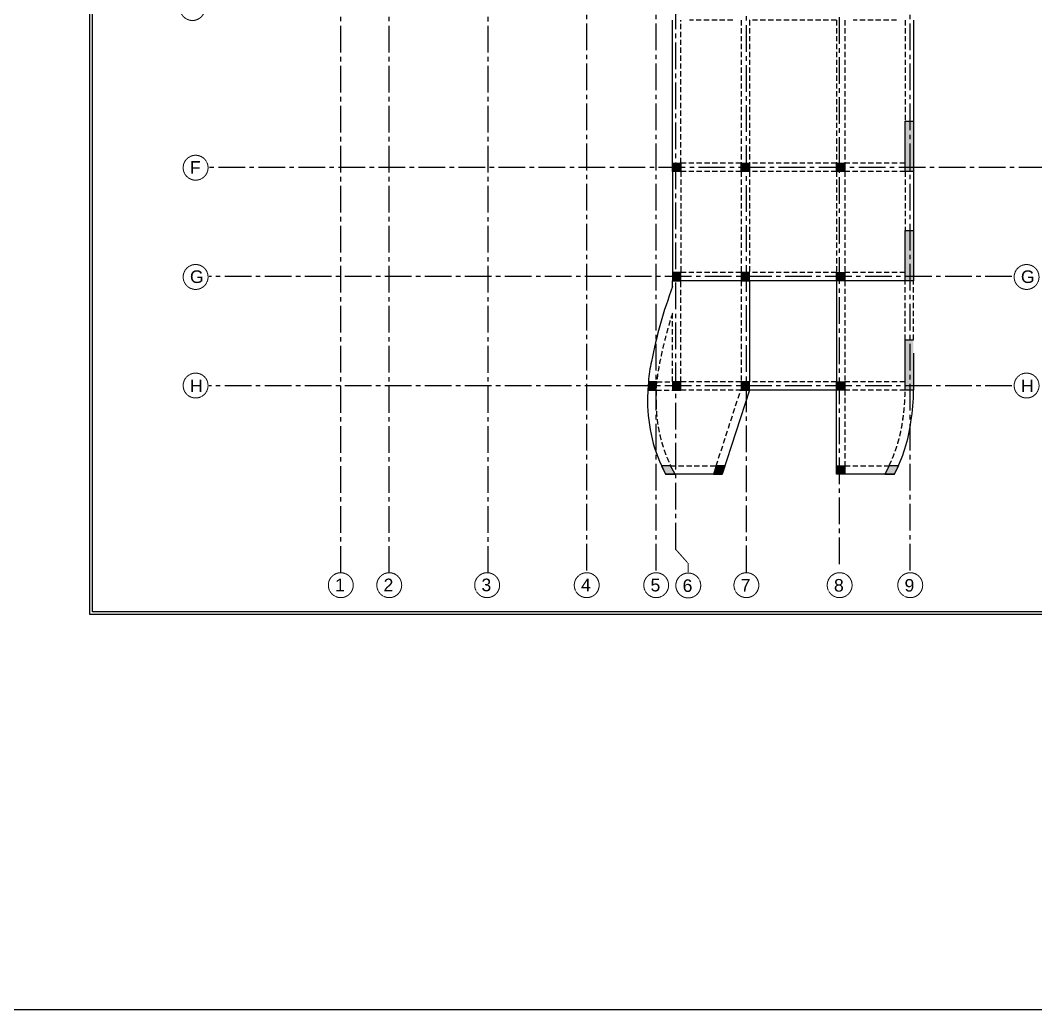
# Model space of a CAD drawing. Header units: millimetres. Extents: x 149548 to 2069915, y -1587483 to -1219800.
# Drawn here: x 1916255 to 1952506, y -1558888 to -1523570 of the extents above; entities that cross this region are included whole.
import ezdxf

# ---------------------------------------------------------------- set-up
doc = ezdxf.new("R2010")
doc.units = ezdxf.units.MM
doc.header["$MEASUREMENT"] = 0
for name, pattern in [('ACAD_ISO02W100', [15, 12, -3]), ('CENTER2', [28.575, 19.05, -3.175, 3.175, -3.175]), ('CONTINOUS', [0]), ('HIDDEN', [0.375, 0.25, -0.125])]:
    doc.linetypes.add(name, pattern=pattern)
for name, color, linetype in [('BEAM-230X600', 150, 'Continuous'), ('BEAM-300X600', 4, 'Continuous'), ('STR.COLUMN', 1, 'Continuous')]:
    doc.layers.add(name, color=color, linetype=linetype)
doc.layers.add('CENTER_LINE', color=8, linetype='CENTER2', lineweight=25)
doc.layers.add('GRID', color=252, linetype='ACAD_ISO02W100', lineweight=9)
doc.styles.add('1-100', font='arial.ttf', dxfattribs={"height": 400})

# ---------------------------------------------------------------- blocks, each defined once
blk = doc.blocks.new('FIRST FLOOR COLUMNS')
at = {"layer": 'CENTER_LINE', "ltscale": 50}
for p, q in [((12075, -41448), (12075, 16830)), ((115, -42281), (115, 16013)), ((1845, -42281), (1845, 16013)), ((5375, -42282), (5375, 16013)), ((8895, -42203), (8895, 16038)), ((11375, -42203), (11375, 16038)), ((14595, -42257), (14595, 16013)), ((17925, -41973), (17925, 16268)), ((20445, -42203), (20445, 16038)), ((68135, -27810), (-4586, -27810)), ((24071, -31710), (-4586, -31710)), ((24071, -35610), (-4586, -35610))]:
    blk.add_line(p, q, dxfattribs=at)
at = {"layer": 'GRID', "ltscale": 0.3}
for p, q in [((12075, -41448), (12521, -41950)), ((12521, -41950), (12521, -42256))]:
    blk.add_line(p, q, dxfattribs=at)
for centre in [(-5180, -22122), (-5068, -27822), (-5068, -31722), (24599, -31722), (-5068, -35598), (24599, -35598), (115, -42724), (1845, -42724), (5340, -42724), (8895, -42724), (11375, -42724), (12521, -42735), (14595, -42724), (17925, -42724), (20445, -42724)]:
    blk.add_circle(centre, 444, dxfattribs=at)
at = {"layer": 'GRID', "ltscale": 0.3, "style": '1-100', "oblique": 0}
for s, rotation, p in [('F', 359.9447, (-5271, -28037)), ('G', 359.9447, (-5271, -31937)), ('G', 359.9447, (24396, -31937)), ('H', 0.0553, (-5271, -35833)), ('H', 0.0553, (24396, -35833)), ('1', 359.9447, (-88, -42939)), ('2', 359.9447, (1642, -42939)), ('3', 359.9447, (5137, -42939)), ('4', 359.9447, (8692, -42938)), ('5', 0.0553, (11172, -42946)), ('6', 0.0553, (12318, -42965)), ('7', 0.0553, (14392, -42954)), ('8', 0.0553, (17722, -42954)), ('9', 0.0553, (20242, -42954))]:
    blk.add_text(s, height=450, rotation=rotation, dxfattribs=at).set_placement(p)
blk = doc.blocks.new('ARCH COL')
at = {"layer": 'STR.COLUMN', "transparency": 33554687}
h = blk.add_hatch(color=256, dxfattribs=at)
h.dxf.hatch_style = 1
h.paths.add_polyline_path([(253062, -26160), (253062, -27960), (253362, -27960), (253362, -26160)])
h = blk.add_hatch(color=256, dxfattribs=at)
h.dxf.hatch_style = 1
h.paths.add_polyline_path([(244762, -27660), (244762, -27960), (245062, -27960), (245062, -27660)])
h = blk.add_hatch(color=256, dxfattribs=at)
h.dxf.hatch_style = 1
h.paths.add_polyline_path([(247212, -27660), (247212, -27960), (247512, -27960), (247512, -27660)])
h = blk.add_hatch(color=256, dxfattribs=at)
h.dxf.hatch_style = 1
h.paths.add_polyline_path([(250612, -27660), (250612, -27960), (250912, -27960), (250912, -27660)])
h = blk.add_hatch(color=256, dxfattribs=at)
h.dxf.hatch_style = 1
h.paths.add_polyline_path([(253362, -30060), (253062, -30060), (253062, -31860), (253362, -31860)])
h = blk.add_hatch(color=256, dxfattribs=at)
h.dxf.hatch_style = 1
h.paths.add_polyline_path([(244762, -31560), (245062, -31560), (245062, -31860), (244762, -31860)])
h = blk.add_hatch(color=256, dxfattribs=at)
h.dxf.hatch_style = 1
h.paths.add_polyline_path([(247212, -31560), (247512, -31560), (247512, -31860), (247212, -31860)])
h = blk.add_hatch(color=256, dxfattribs=at)
h.dxf.hatch_style = 1
h.paths.add_polyline_path([(250912, -31560), (250612, -31560), (250612, -31860), (250912, -31860)])
h = blk.add_hatch(color=256, dxfattribs=at)
h.dxf.hatch_style = 1
h.paths.add_polyline_path([(253362, -33960), (253062, -33960), (253062, -35760), (253362, -35760)])
h = blk.add_hatch(color=3, dxfattribs=at)
h.dxf.hatch_style = 1
h.paths.add_polyline_path([(243898, -35460), (244198, -35460), (244178, -35760), (243878, -35760)])
h = blk.add_hatch(color=256, dxfattribs=at)
h.dxf.hatch_style = 1
h.paths.add_polyline_path([(244762, -35460), (245062, -35460), (245062, -35760), (244762, -35760)])
h = blk.add_hatch(color=256, dxfattribs=at)
h.dxf.hatch_style = 1
h.paths.add_polyline_path([(247212, -35460), (247512, -35460), (247512, -35760), (247212, -35760)])
h = blk.add_hatch(color=256, dxfattribs=at)
h.dxf.hatch_style = 1
h.paths.add_polyline_path([(250912, -35460), (250612, -35460), (250612, -35760), (250912, -35760)])
h = blk.add_hatch(color=3, dxfattribs=at)
h.dxf.hatch_style = 1
h.paths.add_polyline_path([(244363, -38460), (244694, -38460), (244852, -38760), (244510, -38760)])
h = blk.add_hatch(color=3, dxfattribs=at)
h.dxf.hatch_style = 1
h.paths.add_polyline_path([(246319, -38460), (246635, -38460), (246537, -38760), (246222, -38760)])
h = blk.add_hatch(color=3, dxfattribs=at)
h.dxf.hatch_style = 1
h.paths.add_polyline_path([(250912, -38460), (250612, -38460), (250612, -38760), (250912, -38760)])
h = blk.add_hatch(color=3, dxfattribs=at)
h.dxf.hatch_style = 1
h.paths.add_polyline_path([(252495, -38460), (252826, -38460), (252680, -38760), (252339, -38760)])
at = {"layer": 'STR.COLUMN', "color": 5}
for points in [[(253062, -26160), (253362, -26160), (253362, -27960), (253062, -27960), (253062, -26160)], [(244762, -27660), (245062, -27660), (245062, -27960), (244762, -27960), (244762, -27660)], [(247212, -27660), (247512, -27660), (247512, -27960), (247212, -27960), (247212, -27660)], [(250612, -27660), (250912, -27660), (250912, -27960), (250612, -27960), (250612, -27660)], [(253362, -30060), (253362, -31860), (253062, -31860), (253062, -30060), (253362, -30060)], [(245062, -31860), (245062, -31560), (244762, -31560), (244762, -31860), (245062, -31860)], [(247512, -31860), (247512, -31560), (247212, -31560), (247212, -31860), (247512, -31860)], [(250612, -31860), (250612, -31560), (250912, -31560), (250912, -31860), (250612, -31860)], [(253362, -34445), (253362, -35760), (253062, -35760), (253062, -33960), (253362, -33960)], [(244178, -35760), (244198, -35460), (243898, -35460), (243878, -35760), (244178, -35760)], [(245062, -35760), (245062, -35460), (244762, -35460), (244762, -35760), (245062, -35760)], [(247512, -35760), (247512, -35460), (247212, -35460), (247212, -35760), (247512, -35760)], [(250612, -35760), (250612, -35460), (250912, -35460), (250912, -35760), (250612, -35760)], [(244852, -38760), (244694, -38460), (244363, -38460), (244510, -38760), (244852, -38760)], [(246537, -38760), (246635, -38460), (246319, -38460), (246222, -38760), (246537, -38760)], [(250612, -38760), (250612, -38460), (250912, -38460), (250912, -38760), (250612, -38760)], [(252680, -38760), (252826, -38460), (252495, -38460), (252339, -38760), (252680, -38760)]]:
    blk.add_lwpolyline(points, dxfattribs=at)

msp = doc.modelspace()

# ---------------------------------------------------------------- linework, layer by layer
at = {"color": 3}
msp.add_lwpolyline([(1700907.35, -1472868.06), (2030257.22, -1472868.06), (2030257.22, -1558887.85), (1700907.35, -1558887.85)], close=True, dxfattribs=at)
at = {"lineweight": -3}
for points in [[(2016147.96, -1482871.1), (2016147.96, -1544778.59), (1918737.73, -1544778.59), (1918737.73, -1482871.1)], [(2016053.68, -1544684.3), (1918832.02, -1544684.3), (1918832.02, -1482965.39), (2016053.68, -1482965.39)]]:
    msp.add_lwpolyline(points, close=True, dxfattribs=at)
at = {"layer": 'BEAM-230X600', "linetype": 'HIDDEN', "ltscale": 750}
for p, q in [((1941692.07, -1523570.35), (1940142.07, -1523570.35)), ((1945392.07, -1523570.35), (1942292.07, -1523570.35)), ((1947542.07, -1523570.35), (1945992.07, -1523570.35))]:
    msp.add_line(p, q, dxfattribs=at)
at = {"layer": 'BEAM-300X600', "linetype": 'CONTINOUS', "ltscale": 750}
for p, q in [((1939542.07, -1528670.35), (1939542.07, -1523570.35)), ((1948142.07, -1523570.35), (1948142.07, -1527170.35))]:
    msp.add_line(p, q, dxfattribs=at)
at = {"layer": 'BEAM-300X600', "linetype": 'HIDDEN', "ltscale": 750}
for p, q in [((1939842.07, -1528670.35), (1939842.07, -1523570.35)), ((1941992.07, -1523570.35), (1941992.07, -1528670.35)), ((1942292.07, -1523570.35), (1942292.07, -1528670.35)), ((1945392.07, -1523570.35), (1945392.07, -1528670.35)), ((1945692.07, -1523570.35), (1945692.07, -1528670.35)), ((1947842.07, -1523570.35), (1947842.07, -1527170.35)), ((1941992.07, -1528670.35), (1939772.07, -1528670.35)), ((1945392.07, -1528670.35), (1942292.07, -1528670.35)), ((1947842.07, -1528670.35), (1945692.07, -1528670.35)), ((1941992.07, -1528970.35), (1939772.07, -1528970.35)), ((1939842.07, -1528970.35), (1939842.07, -1532570.35)), ((1941992.07, -1528970.35), (1941992.07, -1532570.35)), ((1942292.07, -1528970.35), (1942292.07, -1532570.35)), ((1945392.07, -1528970.35), (1942292.07, -1528970.35)), ((1945392.07, -1528970.35), (1945392.07, -1532570.35)), ((1945692.07, -1528970.35), (1945692.07, -1532570.35)), ((1947842.07, -1528970.35), (1945692.07, -1528970.35)), ((1947842.07, -1528970.35), (1947842.07, -1531070.35)), ((1941992.07, -1532570.35), (1939842.07, -1532570.35)), ((1945392.07, -1532570.35), (1942292.07, -1532570.35)), ((1947842.07, -1532570.35), (1945692.07, -1532570.35)), ((1939542.07, -1533077.95), (1939542.07, -1532870.35)), ((1939842.07, -1536470.35), (1939842.07, -1532870.35)), ((1941992.07, -1532870.35), (1941992.07, -1536470.35)), ((1945692.07, -1532870.35), (1945692.07, -1536470.35)), ((1947842.07, -1534970.35), (1947842.07, -1532870.35)), ((1948142.07, -1534970.35), (1948142.07, -1532870.35)), ((1939542.07, -1536470.35), (1939542.07, -1534020.86)), ((1938978.91, -1536470.35), (1939542.07, -1536470.35)), ((1941992.07, -1536470.35), (1939842.07, -1536470.35)), ((1945392.07, -1536470.35), (1942292.07, -1536470.35)), ((1947842.07, -1536470.35), (1945692.07, -1536470.35)), ((1938957.07, -1536770.35), (1939542.07, -1536770.35)), ((1941992.07, -1536770.35), (1939842.07, -1536770.35)), ((1941099.11, -1539470.35), (1941976.63, -1536770.35)), ((1947842.07, -1536770.35), (1945692.07, -1536770.35)), ((1945692.07, -1536770.35), (1945692.07, -1539470.35)), ((1939473.81, -1539470.35), (1941099.11, -1539470.35)), ((1945692.07, -1539470.35), (1947274.67, -1539470.35))]:
    msp.add_line(p, q, dxfattribs=at)
at = {"layer": 'BEAM-300X600'}
for p, q in [((1939542.07, -1528970.35), (1939542.07, -1532570.35)), ((1948142.07, -1528970.35), (1948142.07, -1531070.35)), ((1939542.07, -1533077.95), (1939542.07, -1532870.35)), ((1941992.07, -1532870.35), (1939842.07, -1532870.35)), ((1945392.07, -1532870.35), (1942292.07, -1532870.35)), ((1942292.07, -1532870.35), (1942292.07, -1536470.35)), ((1945392.07, -1532870.35), (1945392.07, -1536470.35)), ((1947842.07, -1532870.35), (1945692.07, -1532870.35)), ((1942292.07, -1536770.35), (1941317.05, -1539770.35)), ((1945392.07, -1536770.35), (1942292.07, -1536770.35)), ((1945392.07, -1539770.35), (1945392.07, -1536770.35)), ((1941317.05, -1539770.35), (1939289.72, -1539770.35)), ((1947459.63, -1539770.35), (1945392.07, -1539770.35))]:
    msp.add_line(p, q, dxfattribs=at)
for centre, radius, start, end in [((1955667.89, -1539092.7), 17211.02, 159.545039, 168.791902), ((1944990.77, -1537037.91), 6338.42, 168.251861, 174.862689), ((1945779.24, -1537108.65), 7130.06, 177.280418, 180.50361), ((1941484, -1536822.13), 6658.27, 350.652439, 0.445594), ((1944227.75, -1537175.49), 5578.3, 179.957173, 207.721198), ((1942401.77, -1537132.36), 5704.47, 332.455188, 352.230006)]:
    msp.add_arc(centre, radius, start, end, dxfattribs=at)
at = {"layer": 'BEAM-300X600', "linetype": 'HIDDEN', "ltscale": 750}
for centre, radius, start, end in [((1953617.84, -1538626.12), 14809.99, 161.883092, 169.445394), ((1945193.79, -1537073.43), 6244.08, 169.292748, 174.457423), ((1945687.23, -1537071.44), 6736.88, 177.438378, 181.48686), ((1941484, -1536822.13), 6358.27, 350.652439, 0.445594), ((1944194.34, -1537191.01), 5242.02, 180.603773, 205.773836), ((1942230.26, -1537069.95), 5586.41, 334.552445, 352.950465)]:
    msp.add_arc(centre, radius, start, end, dxfattribs=at)

# ---------------------------------------------------------------- block references
at = {"layer": 'GRID'}
msp.add_blockref('FIRST FLOOR COLUMNS', (1927582.07, -1501010.35), dxfattribs=at)
at = {"layer": 'STR.COLUMN'}
msp.add_blockref('ARCH COL', (1694779.7, -1501010.35), dxfattribs=at)

doc.saveas('drawing.dxf')
